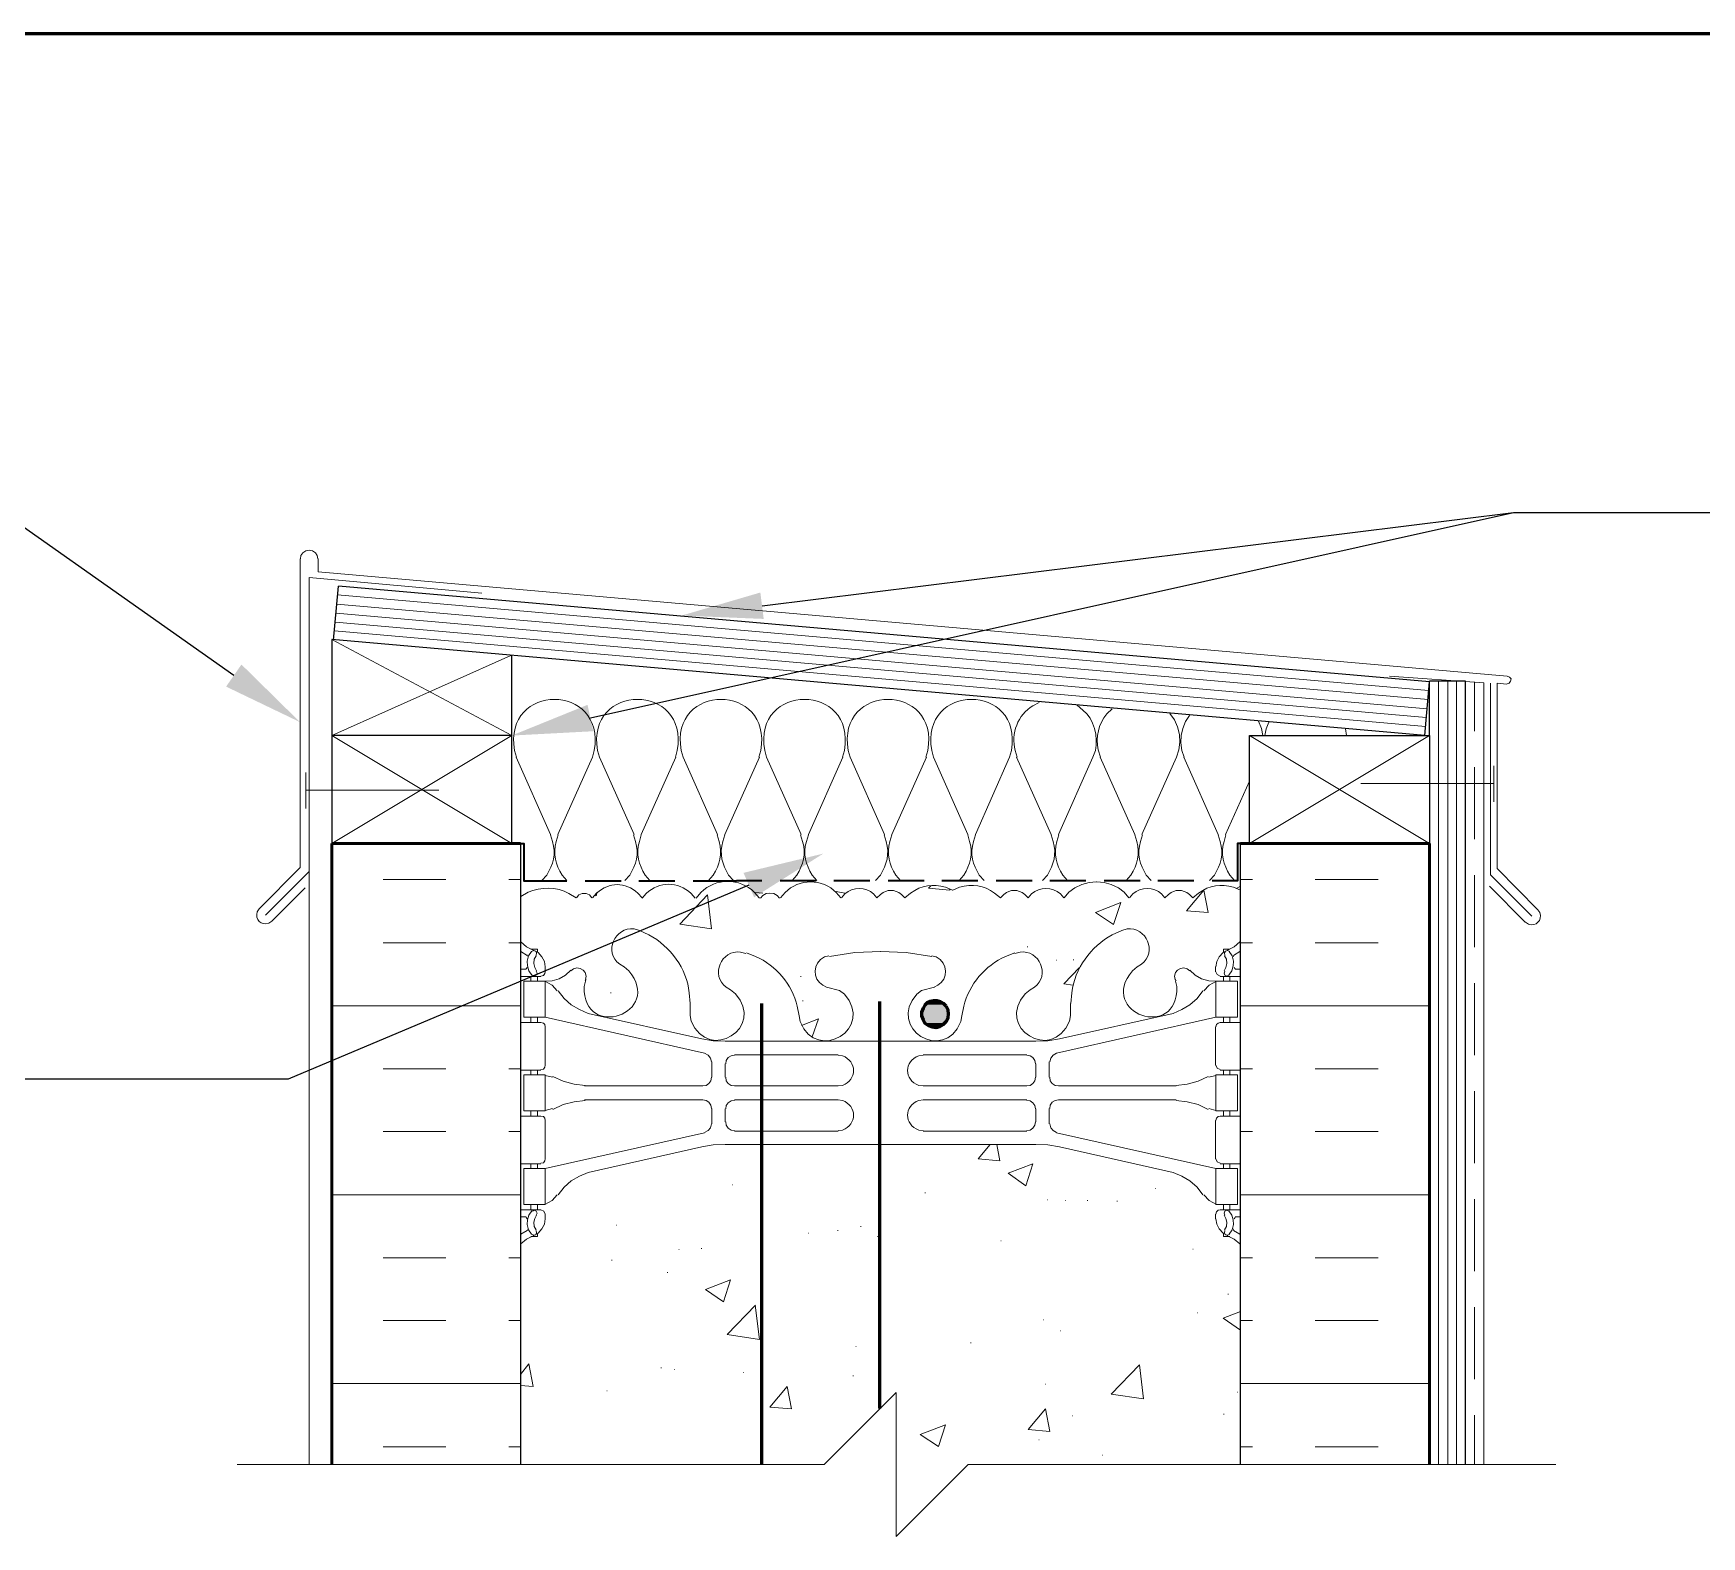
# Model space of a CAD drawing. Header units: millimetres. Extents: x 14 to 201, y 16 to 268.
# Drawn here: x 64.8 to 138.4, y 201.4 to 267.7 of the extents above; entities that cross this region are included whole.
import ezdxf

# ---------------------------------------------------------------- set-up
doc = ezdxf.new("R2010")
doc.units = ezdxf.units.MM
doc.header["$MEASUREMENT"] = 0
doc.layers.get('0').update_dxf_attribs({"linetype": 'CONTINUOUS'})

msp = doc.modelspace()

# ---------------------------------------------------------------- hatches: boundary and pattern name
at = {"true_color": 0x000007}
for points in [[(97.049, 241.893), (93.43, 242.041), (96.901, 243.057)], [(74.02, 239.882), (76.602, 237.342), (73.343, 238.908)], [(89.535, 236.94), (85.937, 236.749), (89.281, 238.104)], [(96.16, 230.696), (99.674, 231.542), (96.626, 229.616)], [(104.055, 224.684), (105.177, 224.578), (104.013, 224.578)], [(104.013, 224.578), (105.198, 224.472), (104.013, 224.472)], [(104.013, 224.578), (105.177, 224.578), (105.198, 224.472)], [(104.013, 224.472), (105.177, 224.367), (104.013, 224.367)], [(104.013, 224.472), (105.198, 224.472), (105.177, 224.367)], [(104.098, 224.79), (105.156, 224.684), (104.055, 224.684)], [(104.055, 224.684), (105.156, 224.684), (105.177, 224.578)], [(104.161, 224.875), (105.114, 224.79), (104.098, 224.79)], [(104.098, 224.79), (105.114, 224.79), (105.156, 224.684)], [(104.246, 224.959), (105.05, 224.875), (104.161, 224.875)], [(104.161, 224.875), (105.05, 224.875), (105.114, 224.79)], [(104.33, 225.002), (104.965, 224.959), (104.246, 224.959)], [(104.246, 224.959), (104.965, 224.959), (105.05, 224.875)], [(104.33, 225.002), (104.86, 225.002), (104.965, 224.959)], [(104.436, 225.044), (104.86, 225.002), (104.33, 225.002)], [(104.542, 225.065), (104.754, 225.044), (104.436, 225.044)], [(104.436, 225.044), (104.754, 225.044), (104.86, 225.002)], [(104.542, 225.065), (104.648, 225.065), (104.754, 225.044)], [(104.013, 224.367), (105.156, 224.261), (104.055, 224.261)], [(104.013, 224.367), (105.177, 224.367), (105.156, 224.261)], [(104.055, 224.261), (105.114, 224.155), (104.098, 224.155)], [(104.055, 224.261), (105.156, 224.261), (105.114, 224.155)], [(104.098, 224.155), (105.05, 224.07), (104.161, 224.07)], [(104.098, 224.155), (105.114, 224.155), (105.05, 224.07)], [(104.161, 224.07), (104.965, 224.007), (104.246, 224.007)], [(104.161, 224.07), (105.05, 224.07), (104.965, 224.007)], [(104.246, 224.007), (104.86, 223.943), (104.33, 223.943)], [(104.246, 224.007), (104.965, 224.007), (104.86, 223.943)], [(104.33, 223.943), (104.754, 223.901), (104.436, 223.901)], [(104.33, 223.943), (104.86, 223.943), (104.754, 223.901)], [(104.436, 223.901), (104.648, 223.88), (104.542, 223.88)], [(104.436, 223.901), (104.754, 223.901), (104.648, 223.88)]]:
    msp.add_hatch(color=0, dxfattribs=at).paths.add_polyline_path(points)

# ---------------------------------------------------------------- linework, layer by layer
at = {"color": 0, "linetype": 'Continuous', "lineweight": 60, "true_color": 0x000007}
for p, q in [((17.018, 267.716), (198.12, 267.716)), ((96.964, 204.597), (96.964, 224.938)), ((102.171, 207.073), (102.171, 225.023))]:
    msp.add_line(p, q, dxfattribs=at)
at = {"color": 0, "linetype": 'Continuous', "lineweight": 25, "true_color": 0x000007}
for p, q in [((89.408, 237.532), (130.111, 246.592)), ((78.084, 240.961), (78.295, 243.332)), ((126.407, 239.12), (78.295, 243.332)), ((77.999, 240.982), (77.999, 231.987)), ((126.196, 236.749), (77.999, 240.982)), ((85.937, 231.987), (85.937, 240.284)), ((126.196, 236.749), (126.407, 239.12)), ((126.407, 236.749), (126.407, 239.141)), ((127.995, 239.141), (126.407, 239.141)), ((127.995, 204.597), (127.995, 239.141)), ((85.937, 236.749), (77.999, 236.749)), ((86.318, 231.987), (86.318, 204.597)), ((118.068, 204.597), (118.068, 231.987))]:
    msp.add_line(p, q, dxfattribs=at)
at = {"color": 0, "linetype": 'Continuous', "lineweight": 15, "true_color": 0x656565}
for p, q in [((76.602, 230.928), (76.602, 244.539)), ((77.406, 243.967), (77.406, 244.539)), ((77.004, 230.759), (77.004, 243.713)), ((84.624, 243.036), (77.004, 243.713)), ((129.836, 239.374), (77.406, 243.967)), ((126.365, 238.739), (78.253, 242.951)), ((126.301, 237.934), (78.19, 242.147)), ((126.344, 238.337), (78.232, 242.549)), ((126.238, 237.151), (78.126, 241.363)), ((126.259, 237.553), (78.168, 241.744)), ((77.999, 240.983), (85.937, 236.749)), ((85.894, 240.284), (77.999, 236.749)), ((126.809, 204.597), (126.809, 239.141)), ((127.212, 204.597), (127.212, 239.141)), ((127.593, 204.597), (127.593, 239.141)), ((129.096, 230.611), (129.096, 239.056)), ((129.815, 239.014), (129.392, 239.056)), ((129.392, 230.886), (129.392, 239.056)), ((109.199, 238.21), (108.924, 238.062)), ((111.125, 237.871), (110.871, 238.083)), ((112.416, 237.934), (112.183, 237.702)), ((122.746, 236.749), (122.703, 237.045)), ((85.937, 231.987), (77.999, 236.749)), ((85.937, 236.749), (77.999, 231.987)), ((118.47, 231.987), (126.407, 236.749)), ((118.47, 236.749), (126.407, 231.987)), ((86.064, 236.093), (86.148, 235.797)), ((86.127, 235.797), (87.651, 232.389)), ((89.493, 235.797), (87.969, 232.389)), ((89.493, 235.797), (89.577, 236.093)), ((89.725, 236.093), (89.81, 235.797)), ((89.81, 235.797), (91.334, 232.389)), ((93.176, 235.797), (91.652, 232.389)), ((93.154, 235.797), (93.239, 236.093)), ((93.408, 236.093), (93.493, 235.797)), ((93.493, 235.797), (95.017, 232.389)), ((96.859, 235.797), (95.335, 232.389)), ((96.837, 235.797), (96.922, 236.093)), ((97.092, 236.093), (97.176, 235.797)), ((97.176, 235.797), (98.7, 232.389)), ((100.542, 235.797), (99.018, 232.389)), ((100.52, 235.797), (100.605, 236.093)), ((100.774, 236.093), (100.859, 235.797)), ((100.859, 235.797), (102.383, 232.389)), ((104.225, 235.797), (102.701, 232.389)), ((104.203, 235.797), (104.288, 236.093)), ((104.457, 236.093), (104.542, 235.797)), ((104.542, 235.797), (106.045, 232.389)), ((107.887, 235.797), (106.384, 232.389)), ((107.887, 235.797), (107.971, 236.093)), ((108.141, 236.093), (108.225, 235.797)), ((108.204, 235.797), (109.728, 232.389)), ((111.57, 235.797), (110.045, 232.389)), ((111.57, 235.797), (111.675, 236.093)), ((111.802, 236.114), (111.908, 235.797)), ((111.887, 235.797), (113.411, 232.389)), ((115.252, 235.797), (113.729, 232.389)), ((115.57, 235.797), (117.094, 232.389)), ((118.47, 234.738), (117.411, 232.389)), ((87.736, 232.071), (87.651, 232.368)), ((87.99, 232.368), (87.905, 232.071)), ((91.398, 232.071), (91.313, 232.368)), ((91.652, 232.368), (91.567, 232.071)), ((95.081, 232.071), (94.996, 232.368)), ((95.335, 232.368), (95.25, 232.071)), ((98.764, 232.071), (98.679, 232.368)), ((99.018, 232.368), (98.933, 232.071)), ((102.447, 232.071), (102.362, 232.368)), ((102.701, 232.368), (102.616, 232.071)), ((106.13, 232.071), (106.045, 232.368)), ((106.384, 232.368), (106.299, 232.071)), ((109.813, 232.071), (109.728, 232.368)), ((110.067, 232.368), (109.982, 232.071)), ((113.496, 232.071), (113.411, 232.368)), ((113.75, 232.368), (113.665, 232.071)), ((117.179, 232.071), (117.094, 232.368)), ((117.433, 232.368), (117.348, 232.071)), ((76.602, 230.928), (74.803, 229.108)), ((77.004, 230.759), (75.078, 228.833)), ((80.264, 230.399), (83.037, 230.399)), ((85.81, 230.399), (86.318, 230.399)), ((87.27, 230.357), (87.482, 230.59)), ((88.159, 230.59), (88.371, 230.357)), ((90.932, 230.357), (91.144, 230.59)), ((91.821, 230.59), (92.033, 230.357)), ((94.615, 230.357), (94.827, 230.59)), ((95.504, 230.59), (95.716, 230.357)), ((98.298, 230.357), (98.51, 230.59)), ((99.187, 230.59), (99.399, 230.357)), ((101.981, 230.357), (102.193, 230.59)), ((102.87, 230.59), (103.082, 230.357)), ((105.664, 230.357), (105.876, 230.59)), ((106.553, 230.59), (106.765, 230.357)), ((109.347, 230.357), (109.559, 230.59)), ((110.236, 230.59), (110.448, 230.357)), ((113.03, 230.357), (113.242, 230.59)), ((113.919, 230.59), (114.131, 230.357)), ((116.713, 230.357), (116.925, 230.59)), ((117.602, 230.59), (117.814, 230.357)), ((118.597, 230.399), (118.068, 230.399)), ((124.143, 230.399), (121.37, 230.399)), ((129.096, 230.611), (130.916, 228.791)), ((129.392, 230.886), (131.191, 229.066)), ((76.835, 230.039), (75.353, 228.558)), ((86.656, 229.849), (86.339, 229.658)), ((88.773, 229.595), (88.455, 229.785)), ((89.683, 229.806), (89.493, 229.595)), ((89.598, 229.722), (89.662, 229.68)), ((89.662, 229.68), (89.704, 229.849)), ((91.694, 229.595), (91.503, 229.806)), ((91.863, 229.785), (91.694, 229.574)), ((93.345, 228.431), (94.573, 229.722)), ((94.022, 229.574), (93.853, 229.785)), ((94.276, 229.828), (94.065, 229.574)), ((94.742, 228.219), (94.573, 229.722)), ((96.859, 229.574), (96.647, 229.828)), ((96.689, 229.828), (97.007, 229.806)), ((98.002, 229.828), (97.79, 229.595)), ((100.245, 229.87), (100.626, 229.806)), ((100.457, 229.595), (100.245, 229.828)), ((100.626, 229.764), (100.478, 229.595)), ((102.044, 229.595), (101.896, 229.764)), ((102.193, 229.743), (102.044, 229.595)), ((103.272, 229.595), (103.124, 229.743)), ((103.526, 229.806), (103.272, 229.595)), ((104.309, 230.018), (104.415, 230.124)), ((104.309, 230.018), (105.262, 229.933)), ((105.368, 229.933), (105.071, 230.06)), ((105.262, 229.933), (105.241, 229.997)), ((105.685, 230.06), (105.389, 229.933)), ((110.278, 229.595), (110.13, 229.764)), ((113.326, 229.764), (113.178, 229.595)), ((114.745, 229.595), (114.596, 229.764)), ((114.893, 229.743), (114.745, 229.595)), ((115.697, 229.023), (116.459, 229.933)), ((115.972, 229.595), (115.824, 229.743)), ((116.226, 229.806), (115.972, 229.595)), ((116.649, 228.939), (116.459, 229.933)), ((118.068, 229.933), (117.771, 230.06)), ((117.919, 230.018), (118.068, 230.103)), ((129.053, 230.103), (130.62, 228.515)), ((74.803, 229.108), (74.718, 228.981)), ((111.675, 228.939), (112.797, 229.383)), ((111.675, 228.939), (112.48, 228.41)), ((112.48, 228.41), (112.797, 229.383)), ((115.697, 229.023), (116.649, 228.939)), ((131.276, 228.939), (131.191, 229.066)), ((75.226, 228.473), (75.353, 228.558)), ((93.345, 228.431), (94.742, 228.219)), ((130.641, 228.515), (130.768, 228.431)), ((80.264, 227.605), (83.037, 227.605)), ((85.81, 227.605), (86.318, 227.605)), ((108.67, 227.436), (108.691, 227.436)), ((118.597, 227.605), (118.068, 227.605)), ((124.143, 227.605), (121.37, 227.605)), ((109.94, 226.843), (109.961, 226.843)), ((110.702, 226.864), (110.723, 226.864)), ((98.679, 226.124), (98.7, 226.124)), ((110.278, 225.806), (110.977, 226.526)), ((90.297, 225.404), (90.318, 225.404)), ((110.278, 225.806), (110.68, 225.742)), ((77.999, 224.832), (86.318, 224.832)), ((98.764, 225.044), (98.785, 225.044)), ((126.407, 224.832), (118.068, 224.832)), ((98.721, 223.965), (99.462, 224.261)), ((99.187, 223.457), (99.462, 224.261)), ((80.264, 222.059), (83.037, 222.059)), ((85.81, 222.059), (86.318, 222.059)), ((118.597, 222.059), (118.068, 222.059)), ((124.143, 222.059), (121.37, 222.059)), ((80.264, 219.287), (83.037, 219.287)), ((85.81, 219.287), (86.318, 219.287)), ((118.597, 219.287), (118.068, 219.287)), ((124.143, 219.287), (121.37, 219.287)), ((106.511, 218.08), (107.04, 218.715)), ((107.463, 217.996), (107.336, 218.715)), ((106.511, 218.08), (107.463, 217.996)), ((107.823, 217.445), (108.924, 217.869)), ((108.606, 216.895), (108.924, 217.869)), ((107.823, 217.445), (108.606, 216.895)), ((77.999, 216.493), (86.318, 216.493)), ((95.673, 216.937), (95.694, 216.937)), ((104.161, 216.577), (104.182, 216.577)), ((109.559, 216.281), (109.58, 216.281)), ((114.321, 216.768), (114.342, 216.768)), ((126.407, 216.493), (118.068, 216.493)), ((110.342, 216.239), (110.363, 216.239)), ((111.315, 216.239), (111.337, 216.239)), ((112.628, 216.218), (112.649, 216.218)), ((90.551, 215.159), (90.572, 215.159)), ((100.309, 214.926), (100.33, 214.926)), ((101.325, 215.096), (101.346, 215.096)), ((93.303, 214.08), (93.324, 214.08)), ((94.297, 214.122), (94.319, 214.122)), ((99.018, 214.799), (99.039, 214.799)), ((102.066, 214.651), (102.087, 214.651)), ((107.505, 214.461), (107.527, 214.461)), ((115.972, 214.101), (115.993, 214.101)), ((80.264, 213.72), (83.037, 213.72)), ((85.81, 213.72), (86.318, 213.72)), ((90.339, 213.614), (90.36, 213.614)), ((118.597, 213.72), (118.068, 213.72)), ((124.143, 213.72), (121.37, 213.72)), ((92.795, 213.064), (92.816, 213.064)), ((94.488, 212.323), (95.589, 212.746)), ((95.271, 211.773), (95.589, 212.746)), ((94.488, 212.323), (95.271, 211.773)), ((117.517, 212.111), (117.538, 212.111)), ((95.44, 210.333), (96.689, 211.624)), ((96.859, 210.122), (96.668, 211.624)), ((116.163, 211.286), (116.184, 211.286)), ((117.306, 211.053), (118.068, 211.349)), ((80.264, 210.947), (83.037, 210.947)), ((85.81, 210.947), (86.318, 210.947)), ((109.368, 210.989), (109.389, 210.989)), ((110.13, 210.503), (110.151, 210.503)), ((117.306, 211.053), (118.068, 210.524)), ((118.597, 210.947), (118.068, 210.947)), ((124.143, 210.947), (121.37, 210.947)), ((95.44, 210.333), (96.859, 210.122)), ((101.113, 209.804), (101.134, 209.804)), ((106.172, 209.973), (106.193, 209.973)), ((86.318, 208.576), (86.699, 209.042)), ((86.889, 208.047), (86.699, 209.042)), ((112.374, 207.709), (113.623, 209)), ((113.792, 207.497), (113.623, 209)), ((92.519, 208.873), (92.541, 208.873)), ((93.112, 208.788), (93.133, 208.788)), ((96.139, 208.661), (96.16, 208.661)), ((100.986, 208.513), (101.007, 208.513)), ((77.999, 208.174), (86.318, 208.174)), ((86.318, 208.09), (86.889, 208.047)), ((90.128, 207.857), (90.149, 207.857)), ((97.324, 207.137), (98.086, 208.047)), ((98.277, 207.052), (98.086, 208.047)), ((109.474, 208.153), (109.495, 208.153)), ((112.374, 207.709), (113.792, 207.497)), ((117.941, 207.793), (117.962, 207.793)), ((126.407, 208.174), (118.068, 208.174)), ((97.324, 207.137), (98.277, 207.052)), ((108.712, 206.142), (109.474, 207.052)), ((109.664, 206.058), (109.474, 207.052)), ((110.659, 206.756), (110.68, 206.756)), ((117.327, 206.82), (117.348, 206.82)), ((103.949, 205.931), (105.071, 206.354)), ((104.754, 205.401), (105.071, 206.354)), ((108.712, 206.142), (109.664, 206.058)), ((80.264, 205.38), (83.037, 205.38)), ((85.81, 205.38), (86.318, 205.38)), ((103.949, 205.931), (104.754, 205.401)), ((109.178, 205.698), (109.199, 205.698)), ((118.597, 205.38), (118.068, 205.38)), ((124.143, 205.38), (121.37, 205.38)), ((111.972, 205.02), (111.993, 205.02))]:
    msp.add_line(p, q, dxfattribs=at)
at = {"color": 0, "linetype": 'Continuous', "lineweight": 15, "true_color": 0x000007}
for p, q in [((128.397, 236.94), (128.397, 239.12)), ((128.397, 232.177), (128.397, 235.352)), ((76.856, 234.336), (76.856, 233.532)), ((129.244, 234.633), (129.244, 233.828)), ((77.004, 204.597), (77.004, 230.759)), ((128.397, 227.415), (128.397, 230.59)), ((91.567, 228.155), (91.334, 228.219)), ((91.99, 227.965), (91.567, 228.155)), ((86.339, 227.224), (86.614, 227.055)), ((86.656, 226.991), (86.614, 227.076)), ((90.699, 226.674), (90.89, 226.547)), ((96.266, 227.139), (96.033, 227.203)), ((96.689, 227.012), (96.287, 227.161)), ((99.928, 227.034), (99.737, 226.991)), ((104.648, 226.991), (104.457, 227.034)), ((108.119, 227.161), (107.717, 227.012)), ((108.352, 227.203), (108.119, 227.139)), ((113.517, 226.547), (113.707, 226.674)), ((117.792, 227.076), (117.75, 226.991)), ((117.771, 227.055), (118.046, 227.224)), ((86.318, 226.441), (86.572, 226.441)), ((86.318, 226.123), (87.228, 226.123)), ((86.572, 226.462), (86.614, 226.526)), ((86.783, 226.123), (86.783, 225.912)), ((87.08, 226.123), (87.08, 225.912)), ((87.418, 226.547), (87.418, 226.335)), ((89.196, 225.912), (89.133, 225.679)), ((89.175, 225.933), (89.217, 225.996)), ((91.101, 226.377), (90.89, 226.547)), ((113.517, 226.547), (113.305, 226.377)), ((115.231, 225.933), (115.189, 225.996)), ((115.274, 225.679), (115.21, 225.912)), ((116.967, 226.547), (116.967, 226.335)), ((118.068, 226.123), (117.179, 226.123)), ((117.327, 226.123), (117.327, 225.912)), ((117.602, 226.123), (117.602, 225.912)), ((117.792, 226.526), (117.835, 226.462)), ((118.068, 226.441), (117.835, 226.441)), ((93.811, 224.938), (93.768, 225.404)), ((95.398, 225.658), (95.589, 225.531)), ((95.8, 225.361), (95.589, 225.531)), ((99.653, 225.742), (99.822, 225.658)), ((100.394, 225.51), (99.822, 225.658)), ((100.605, 225.34), (100.394, 225.51)), ((104.013, 225.51), (103.801, 225.34)), ((104.584, 225.658), (104.013, 225.51)), ((104.563, 225.658), (104.733, 225.742)), ((108.797, 225.531), (108.585, 225.361)), ((108.797, 225.531), (108.987, 225.658)), ((110.638, 225.404), (110.596, 224.938)), ((128.397, 222.652), (128.397, 225.827)), ((94.319, 223.372), (89.302, 224.494)), ((93.811, 224.938), (93.811, 224.409)), ((93.811, 224.409), (93.853, 224.155)), ((98.616, 224.388), (98.531, 224.811)), ((98.616, 224.388), (98.658, 224.134)), ((105.749, 224.134), (105.791, 224.388)), ((105.876, 224.811), (105.791, 224.388)), ((110.088, 223.372), (115.104, 224.494)), ((110.532, 224.155), (110.575, 224.409)), ((110.575, 224.938), (110.575, 224.409)), ((86.318, 224.091), (87.228, 224.091)), ((86.783, 224.324), (86.783, 224.091)), ((87.08, 224.324), (87.08, 224.091)), ((94.446, 222.737), (87.418, 224.324)), ((87.418, 223.901), (87.418, 222.208)), ((109.961, 222.737), (116.988, 224.324)), ((116.967, 223.901), (116.967, 222.208)), ((118.068, 224.091), (117.179, 224.091)), ((117.327, 224.324), (117.327, 224.091)), ((117.602, 224.324), (117.602, 224.091)), ((95.356, 223.266), (102.193, 223.266)), ((109.051, 223.266), (102.193, 223.266)), ((94.763, 221.678), (94.763, 222.356)), ((95.356, 221.678), (95.356, 222.271)), ((95.356, 221.7), (95.356, 222.25)), ((95.758, 222.673), (100.33, 222.673)), ((100.52, 222.631), (100.33, 222.652)), ((104.076, 222.652), (103.886, 222.631)), ((108.648, 222.673), (104.076, 222.673)), ((109.051, 221.678), (109.051, 222.271)), ((109.051, 221.7), (109.051, 222.25)), ((109.643, 221.678), (109.643, 222.356)), ((86.318, 221.996), (87.228, 221.996)), ((86.783, 221.996), (86.783, 221.784)), ((87.08, 221.996), (87.08, 221.784)), ((87.736, 221.678), (87.418, 221.763)), ((116.988, 221.763), (116.671, 221.678)), ((118.068, 221.996), (117.179, 221.996)), ((117.327, 221.996), (117.327, 221.784)), ((117.602, 221.996), (117.602, 221.784)), ((94.361, 221.297), (89.154, 221.297)), ((95.758, 221.297), (100.33, 221.297)), ((100.33, 221.297), (100.52, 221.319)), ((103.886, 221.319), (104.076, 221.297)), ((108.648, 221.297), (104.076, 221.297)), ((110.045, 221.297), (115.231, 221.297)), ((128.397, 217.89), (128.397, 221.065)), ((86.318, 219.964), (87.228, 219.964)), ((86.783, 219.964), (86.783, 220.197)), ((87.08, 219.964), (87.08, 220.197)), ((87.418, 220.218), (87.736, 220.303)), ((94.361, 220.684), (89.154, 220.684)), ((94.763, 220.303), (94.763, 219.625)), ((95.758, 220.684), (100.33, 220.684)), ((100.52, 220.662), (100.33, 220.684)), ((104.076, 220.684), (103.886, 220.662)), ((108.648, 220.684), (104.076, 220.684)), ((109.643, 220.303), (109.643, 219.625)), ((110.045, 220.684), (115.231, 220.684)), ((116.671, 220.303), (116.988, 220.218)), ((118.068, 219.964), (117.179, 219.964)), ((117.327, 219.964), (117.327, 220.197)), ((117.602, 219.964), (117.602, 220.197)), ((87.418, 218.08), (87.418, 219.773)), ((94.446, 219.223), (87.418, 217.657)), ((95.758, 219.308), (100.33, 219.308)), ((100.33, 219.329), (100.52, 219.35)), ((103.886, 219.35), (104.076, 219.329)), ((108.648, 219.308), (104.076, 219.308)), ((109.961, 219.223), (116.988, 217.657)), ((116.967, 218.08), (116.967, 219.773)), ((94.319, 218.609), (89.302, 217.487)), ((95.356, 218.715), (102.193, 218.715)), ((109.051, 218.715), (102.193, 218.715)), ((110.088, 218.609), (115.104, 217.487)), ((86.318, 217.869), (87.228, 217.869)), ((86.783, 217.657), (86.783, 217.869)), ((87.08, 217.657), (87.08, 217.869)), ((118.068, 217.869), (117.179, 217.869)), ((117.327, 217.657), (117.327, 217.869)), ((117.602, 217.657), (117.602, 217.869)), ((128.397, 213.127), (128.397, 216.302)), ((86.318, 215.837), (87.228, 215.837)), ((86.783, 215.837), (86.783, 216.069)), ((87.08, 215.837), (87.08, 216.069)), ((87.418, 215.434), (87.418, 215.646)), ((116.967, 215.434), (116.967, 215.646)), ((118.068, 215.837), (117.179, 215.837)), ((117.327, 215.837), (117.327, 216.069)), ((117.602, 215.837), (117.602, 216.069)), ((86.318, 215.519), (86.572, 215.519)), ((86.614, 214.926), (86.339, 214.757)), ((86.614, 215.434), (86.572, 215.498)), ((86.614, 214.905), (86.656, 214.99)), ((117.75, 214.99), (117.792, 214.905)), ((118.046, 214.757), (117.771, 214.926)), ((117.835, 215.498), (117.792, 215.434)), ((118.068, 215.519), (117.835, 215.519)), ((128.397, 208.365), (128.397, 211.54)), ((99.716, 204.597), (102.891, 207.772)), ((128.397, 204.597), (128.397, 206.777)), ((73.829, 204.597), (99.716, 204.597)), ((106.066, 204.597), (131.974, 204.597))]:
    msp.add_line(p, q, dxfattribs=at)
at = {"color": 0, "linetype": 'Continuous', "lineweight": 53, "true_color": 0x000007}
for p, q in [((77.999, 231.987), (86.318, 231.987)), ((77.999, 204.597), (77.999, 231.987)), ((118.068, 231.987), (126.407, 231.987)), ((126.407, 204.597), (126.407, 231.987))]:
    msp.add_line(p, q, dxfattribs=at)
at = {"color": 0, "linetype": 'Continuous', "lineweight": 35, "true_color": 0x000007}
for p, q in [((82.169, 231.987), (83.926, 231.987)), ((122.237, 231.987), (120.481, 231.987)), ((89.175, 230.336), (90.763, 230.336)), ((91.546, 230.336), (93.133, 230.336)), ((93.938, 230.336), (95.843, 230.336)), ((96.964, 230.336), (95.843, 230.336)), ((99.356, 230.336), (97.769, 230.336)), ((101.727, 230.336), (100.139, 230.336)), ((104.119, 230.336), (102.531, 230.336)), ((106.489, 230.336), (104.902, 230.336)), ((108.881, 230.336), (107.294, 230.336)), ((111.252, 230.336), (109.664, 230.336)), ((113.644, 230.336), (112.056, 230.336)), ((116.014, 230.336), (114.427, 230.336))]:
    msp.add_line(p, q, dxfattribs=at)
at = {"color": 0, "linetype": 'Continuous', "lineweight": 25, "true_color": 0x000007}
for points in [[(73.681, 239.395), (59.457, 249.428), (51.329, 249.428)], [(96.986, 242.464), (130.111, 246.592), (146.283, 246.592)], [(96.393, 230.145), (76.073, 221.594), (62.611, 221.594)]]:
    msp.add_lwpolyline(points, dxfattribs=at)
at = {"color": 0, "linetype": 'Continuous', "lineweight": 15, "true_color": 0x656565}
for points in [[(77.385, 244.538), (77.364, 244.687), (77.279, 244.814), (77.152, 244.898), (77.004, 244.919), (76.856, 244.898), (76.729, 244.814), (76.644, 244.687), (76.623, 244.538)], [(128.799, 204.597), (128.799, 239.078), (124.651, 239.374)], [(129.836, 239.035), (129.921, 239.056), (129.984, 239.141), (130.006, 239.247), (129.942, 239.331), (129.836, 239.374)], [(115.252, 235.797), (115.358, 236.114), (115.401, 236.453), (115.379, 236.791), (115.295, 237.13), (115.168, 237.448), (114.956, 237.723)], [(115.824, 237.638), (115.655, 237.363), (115.528, 237.067), (115.464, 236.749), (115.443, 236.432), (115.485, 236.093), (115.591, 235.797)], [(119.062, 236.749), (118.999, 237.067), (118.872, 237.384)], [(119.317, 237.342), (119.211, 237.045), (119.147, 236.749)], [(111.718, 230.293), (111.4, 230.272), (111.083, 230.187), (110.765, 230.039), (110.511, 229.849), (110.299, 229.595)], [(113.157, 229.595), (112.945, 229.849), (112.691, 230.039), (112.374, 230.187), (112.056, 230.272), (111.739, 230.293)], [(89.471, 229.595), (89.366, 229.722), (89.217, 229.785), (89.048, 229.785), (88.9, 229.722), (88.794, 229.595)], [(97.748, 229.574), (97.642, 229.701), (97.494, 229.785), (97.324, 229.806), (97.155, 229.785), (97.007, 229.701), (96.901, 229.574)], [(107.632, 229.743), (107.484, 229.595), (107.23, 229.806)], [(108.86, 229.764), (108.712, 229.595), (108.564, 229.743)]]:
    msp.add_lwpolyline(points, dxfattribs=at)
at = {"color": 0, "linetype": 'Continuous', "lineweight": 25, "true_color": 0x000007}
msp.add_lwpolyline([(118.47, 236.749), (126.407, 236.749), (126.407, 231.987), (118.47, 231.987)], close=True, dxfattribs=at)
at = {"color": 0, "linetype": 'Continuous', "lineweight": 15, "true_color": 0x000007}
for points in [[(123.38, 234.633), (129.244, 234.633), (129.244, 235.416)], [(82.719, 234.336), (76.856, 234.336), (76.856, 235.119)], [(113.072, 228.219), (112.84, 228.155), (112.416, 227.965)], [(86.339, 227.647), (86.593, 227.436), (86.889, 227.288)], [(86.783, 227.33), (87.08, 227.33), (87.08, 227.203)], [(117.602, 227.33), (117.327, 227.33), (117.327, 227.203)], [(117.496, 227.288), (117.792, 227.436), (118.046, 227.648)], [(86.804, 227.224), (86.677, 227.034), (86.614, 226.801), (86.635, 226.589), (86.699, 226.377), (86.826, 226.187)], [(87.016, 227.055), (87.037, 227.161), (86.995, 227.245), (86.91, 227.266), (86.804, 227.224)], [(87.418, 226.547), (87.376, 226.78), (87.27, 226.991), (87.101, 227.182), (86.889, 227.288)], [(87.016, 227.034), (86.931, 226.885), (86.91, 226.695), (86.953, 226.526), (87.037, 226.377)], [(102.214, 227.224), (101.071, 227.182), (99.949, 227.012)], [(104.457, 227.012), (103.336, 227.182), (102.193, 227.224)], [(117.517, 227.288), (117.306, 227.182), (117.136, 226.991), (117.03, 226.78), (116.988, 226.547)], [(117.348, 226.377), (117.433, 226.526), (117.475, 226.695), (117.454, 226.885), (117.369, 227.034)], [(117.602, 227.224), (117.496, 227.266), (117.411, 227.245), (117.369, 227.161), (117.39, 227.055)], [(117.56, 226.187), (117.687, 226.377), (117.75, 226.589), (117.771, 226.801), (117.708, 227.034), (117.581, 227.224)], [(86.847, 226.187), (86.931, 226.145), (87.016, 226.187), (87.058, 226.272), (87.016, 226.356)], [(87.228, 226.145), (87.334, 226.166), (87.397, 226.25), (87.418, 226.335)], [(87.947, 225.488), (87.715, 225.742), (87.397, 225.912), (87.715, 225.933), (88.032, 226.018), (88.307, 226.187), (88.54, 226.399)], [(89.196, 225.996), (89.217, 226.145), (89.175, 226.293), (89.09, 226.399), (88.963, 226.483), (88.815, 226.504), (88.667, 226.462), (88.54, 226.377)], [(115.845, 226.377), (115.718, 226.462), (115.57, 226.504), (115.422, 226.483), (115.295, 226.399), (115.21, 226.293), (115.168, 226.145), (115.189, 225.996)], [(115.845, 226.399), (116.078, 226.187), (116.353, 226.018), (116.671, 225.933), (116.988, 225.912)], [(117.009, 225.912), (116.692, 225.742), (116.459, 225.488)], [(116.988, 226.335), (117.052, 226.208), (117.179, 226.145)], [(117.39, 226.356), (117.348, 226.272), (117.39, 226.187), (117.475, 226.145), (117.56, 226.187)], [(87.99, 225.488), (88.244, 225.15), (88.561, 224.875), (88.921, 224.663), (89.302, 224.494)], [(115.104, 224.494), (115.485, 224.663), (115.845, 224.875), (116.163, 225.15), (116.417, 225.488)], [(87.418, 223.901), (87.397, 224.007), (87.334, 224.07), (87.228, 224.091)], [(117.179, 224.091), (117.094, 224.07), (117.009, 224.007), (116.988, 223.901)], [(94.319, 223.372), (94.827, 223.287), (95.356, 223.266)], [(109.051, 223.266), (109.58, 223.287), (110.088, 223.372)], [(87.228, 222.017), (87.334, 222.038), (87.397, 222.123), (87.418, 222.208)], [(94.742, 222.356), (94.7, 222.525), (94.594, 222.652), (94.446, 222.737)], [(95.758, 222.652), (95.61, 222.631), (95.483, 222.546), (95.398, 222.419), (95.377, 222.271)], [(109.029, 222.271), (109.008, 222.419), (108.924, 222.546), (108.797, 222.631), (108.648, 222.652)], [(109.961, 222.737), (109.813, 222.652), (109.707, 222.525), (109.664, 222.356)], [(116.988, 222.208), (117.052, 222.081), (117.179, 222.017)], [(87.418, 220.98), (87.418, 221.784), (86.466, 221.784), (86.466, 220.98)], [(87.757, 221.721), (88.201, 221.509), (88.688, 221.382), (89.175, 221.319)], [(94.361, 221.297), (94.509, 221.319), (94.636, 221.403), (94.721, 221.53), (94.742, 221.678)], [(95.377, 221.678), (95.398, 221.53), (95.483, 221.403), (95.61, 221.319), (95.758, 221.297)], [(108.648, 221.297), (108.797, 221.319), (108.924, 221.403), (109.008, 221.53), (109.029, 221.678)], [(109.664, 221.678), (109.686, 221.53), (109.77, 221.403), (109.897, 221.319), (110.045, 221.297)], [(115.231, 221.319), (115.718, 221.382), (116.205, 221.509), (116.649, 221.721)], [(116.988, 220.98), (116.988, 221.784), (117.941, 221.784), (117.941, 220.98)], [(87.418, 220.98), (87.418, 220.197), (86.466, 220.197), (86.466, 220.98)], [(116.988, 220.98), (116.988, 220.197), (117.941, 220.197), (117.941, 220.98)], [(87.418, 219.773), (87.397, 219.879), (87.334, 219.943), (87.228, 219.964)], [(89.175, 220.662), (88.688, 220.599), (88.201, 220.472), (87.757, 220.26)], [(94.742, 220.303), (94.721, 220.451), (94.636, 220.578), (94.509, 220.662), (94.361, 220.684)], [(95.356, 219.731), (95.356, 220.281), (95.356, 219.71)], [(95.758, 220.662), (95.61, 220.641), (95.483, 220.557), (95.398, 220.43), (95.377, 220.281)], [(109.029, 220.281), (109.008, 220.43), (108.924, 220.557), (108.797, 220.641), (108.648, 220.662)], [(109.051, 219.731), (109.051, 220.281), (109.051, 219.71)], [(110.045, 220.684), (109.897, 220.662), (109.77, 220.578), (109.686, 220.451), (109.664, 220.303)], [(116.649, 220.26), (116.205, 220.472), (115.718, 220.599), (115.231, 220.662)], [(117.179, 219.964), (117.094, 219.943), (117.009, 219.879), (116.988, 219.773)], [(94.446, 219.244), (94.594, 219.329), (94.7, 219.456), (94.742, 219.625)], [(95.377, 219.71), (95.398, 219.562), (95.483, 219.435), (95.61, 219.35), (95.758, 219.329)], [(108.648, 219.329), (108.797, 219.35), (108.924, 219.435), (109.008, 219.562), (109.029, 219.71)], [(109.664, 219.625), (109.707, 219.456), (109.813, 219.329), (109.961, 219.244)], [(95.356, 218.715), (94.827, 218.694), (94.319, 218.609)], [(110.088, 218.609), (109.58, 218.694), (109.051, 218.715)], [(87.228, 217.89), (87.334, 217.911), (87.397, 217.996), (87.418, 218.08)], [(116.988, 218.08), (117.052, 217.953), (117.179, 217.89)], [(89.302, 217.487), (88.921, 217.318), (88.561, 217.106), (88.244, 216.831), (87.99, 216.493)], [(116.417, 216.493), (116.163, 216.831), (115.845, 217.106), (115.485, 217.318), (115.104, 217.487)], [(87.397, 216.069), (87.715, 216.239), (87.947, 216.493)], [(116.459, 216.493), (116.692, 216.239), (117.009, 216.069)], [(86.826, 215.794), (86.699, 215.604), (86.635, 215.392), (86.614, 215.18), (86.677, 214.948), (86.804, 214.757)], [(87.016, 215.604), (87.058, 215.688), (87.016, 215.773), (86.931, 215.815), (86.847, 215.773)], [(87.037, 215.604), (86.953, 215.456), (86.91, 215.286), (86.931, 215.096), (87.016, 214.948)], [(87.418, 215.646), (87.355, 215.773), (87.228, 215.837)], [(117.179, 215.837), (117.094, 215.815), (117.009, 215.752), (116.988, 215.646)], [(117.56, 215.773), (117.475, 215.815), (117.39, 215.773), (117.348, 215.688), (117.39, 215.604)], [(117.369, 214.948), (117.454, 215.096), (117.475, 215.286), (117.433, 215.456), (117.348, 215.604)], [(117.581, 214.757), (117.708, 214.948), (117.771, 215.18), (117.75, 215.392), (117.687, 215.604), (117.56, 215.794)], [(86.804, 214.757), (86.91, 214.715), (86.995, 214.736), (87.037, 214.821), (87.016, 214.926)], [(86.889, 214.693), (87.101, 214.799), (87.27, 214.99), (87.376, 215.201), (87.418, 215.434)], [(116.988, 215.434), (117.03, 215.201), (117.136, 214.99), (117.306, 214.799), (117.517, 214.693)], [(117.39, 214.926), (117.369, 214.821), (117.411, 214.736), (117.496, 214.715), (117.602, 214.757)], [(86.889, 214.693), (86.593, 214.545), (86.339, 214.334)], [(86.783, 214.651), (87.08, 214.651), (87.08, 214.778)], [(117.602, 214.651), (117.327, 214.651), (117.327, 214.778)], [(118.046, 214.334), (117.792, 214.545), (117.496, 214.693)], [(102.891, 207.772), (102.891, 201.422), (106.066, 204.597)]]:
    msp.add_lwpolyline(points, dxfattribs=at)
at = {"color": 0, "linetype": 'Continuous', "lineweight": 35, "true_color": 0x000007}
for points in [[(84.709, 231.987), (86.466, 231.987), (86.466, 230.336), (88.371, 230.336)], [(119.697, 231.987), (117.941, 231.987), (117.941, 230.336), (116.819, 230.336)]]:
    msp.add_lwpolyline(points, dxfattribs=at)
at = {"color": 0, "linetype": 'Continuous', "lineweight": 15, "true_color": 0x000007}
for points in [[(86.466, 224.324), (87.418, 224.324), (87.418, 225.912), (86.466, 225.912)], [(117.941, 224.324), (116.988, 224.324), (116.988, 225.912), (117.941, 225.912)], [(86.466, 217.657), (87.418, 217.657), (87.418, 216.069), (86.466, 216.069)], [(117.941, 217.657), (116.988, 217.657), (116.988, 216.069), (117.941, 216.069)]]:
    msp.add_lwpolyline(points, close=True, dxfattribs=at)
at = {"color": 0, "linetype": 'Continuous', "lineweight": 60, "true_color": 0x000007}
for points in [[(104.076, 224.726), (104.013, 224.557), (104.013, 224.388), (104.076, 224.218), (104.161, 224.07), (104.309, 223.964), (104.479, 223.901), (104.648, 223.88), (104.817, 223.922), (104.965, 224.007), (105.093, 224.134), (105.177, 224.303), (105.198, 224.472)], [(105.198, 224.472), (105.177, 224.642), (105.093, 224.811)]]:
    msp.add_lwpolyline(points, dxfattribs=at)
at = {"color": 0, "linetype": 'Continuous', "lineweight": 15, "true_color": 0x656565}
for points in [[(89.577, 236.093), (90.104, 239.091), (85.537, 239.091), (86.064, 236.093)], [(93.239, 236.093), (93.766, 239.091), (89.199, 239.091), (89.725, 236.093)], [(96.922, 236.093), (97.449, 239.091), (92.882, 239.091), (93.408, 236.093)], [(100.605, 236.093), (101.132, 239.091), (96.565, 239.091), (97.092, 236.093)], [(104.288, 236.093), (104.815, 239.091), (100.248, 239.091), (100.774, 236.093)], [(107.971, 236.093), (108.498, 239.091), (103.931, 239.091), (104.457, 236.093)], [(108.924, 238.062), (108.253, 237.684), (107.939, 236.821), (108.141, 236.093)], [(111.675, 236.093), (111.805, 236.668), (111.624, 237.507), (111.125, 237.871)], [(112.183, 237.702), (111.797, 237.244), (111.691, 236.693), (111.802, 236.114)], [(87.482, 230.59), (87.761, 231.042), (87.904, 231.549), (87.736, 232.071)], [(87.905, 232.071), (87.737, 231.549), (87.88, 231.042), (88.159, 230.59)], [(91.144, 230.59), (91.422, 231.042), (91.566, 231.549), (91.398, 232.071)], [(91.567, 232.071), (91.399, 231.549), (91.542, 231.042), (91.821, 230.59)], [(94.827, 230.59), (95.105, 231.042), (95.249, 231.549), (95.081, 232.071)], [(95.25, 232.071), (95.082, 231.549), (95.225, 231.042), (95.504, 230.59)], [(98.51, 230.59), (98.788, 231.042), (98.932, 231.549), (98.764, 232.071)], [(98.933, 232.071), (98.765, 231.549), (98.908, 231.042), (99.187, 230.59)], [(102.193, 230.59), (102.471, 231.042), (102.615, 231.549), (102.447, 232.071)], [(102.616, 232.071), (102.448, 231.549), (102.591, 231.042), (102.87, 230.59)], [(105.876, 230.59), (106.154, 231.042), (106.298, 231.549), (106.13, 232.071)], [(106.299, 232.071), (106.131, 231.549), (106.274, 231.042), (106.553, 230.59)], [(109.559, 230.59), (109.837, 231.042), (109.981, 231.549), (109.813, 232.071)], [(109.982, 232.071), (109.814, 231.549), (109.957, 231.042), (110.236, 230.59)], [(113.242, 230.59), (113.52, 231.042), (113.664, 231.549), (113.496, 232.071)], [(113.665, 232.071), (113.497, 231.549), (113.64, 231.042), (113.919, 230.59)], [(116.925, 230.59), (117.203, 231.042), (117.347, 231.549), (117.179, 232.071)], [(117.348, 232.071), (117.18, 231.549), (117.323, 231.042), (117.602, 230.59)], [(91.503, 229.806), (90.941, 230.299), (90.246, 230.299), (89.683, 229.806)], [(93.853, 229.785), (93.229, 230.327), (92.488, 230.327), (91.863, 229.785)], [(96.647, 229.828), (95.987, 230.482), (94.937, 230.482), (94.276, 229.828)], [(100.245, 229.828), (99.677, 230.452), (98.57, 230.452), (98.002, 229.828)], [(88.455, 229.785), (87.908, 230.092), (87.229, 230.072), (86.656, 229.849)], [(101.896, 229.764), (101.537, 230.079), (100.986, 230.079), (100.626, 229.764)], [(103.124, 229.743), (102.81, 229.981), (102.507, 229.981), (102.193, 229.743)], [(105.071, 230.06), (104.505, 230.221), (104.007, 230.152), (103.526, 229.806)], [(107.23, 229.806), (106.749, 230.152), (106.251, 230.221), (105.685, 230.06)], [(108.564, 229.743), (108.25, 229.981), (107.946, 229.981), (107.632, 229.743)], [(110.13, 229.764), (109.771, 230.079), (109.22, 230.079), (108.86, 229.764)], [(114.596, 229.764), (114.237, 230.079), (113.686, 230.079), (113.326, 229.764)], [(115.824, 229.743), (115.51, 229.981), (115.207, 229.981), (114.893, 229.743)], [(117.771, 230.06), (117.205, 230.221), (116.707, 230.152), (116.226, 229.806)], [(74.718, 228.981), (74.617, 228.627), (74.872, 228.371), (75.226, 228.473)], [(130.768, 228.431), (131.121, 228.329), (131.377, 228.585), (131.276, 228.939)]]:
    msp.add_open_spline(points, degree=3, dxfattribs=at)
at = {"color": 0, "linetype": 'Continuous', "lineweight": 15, "true_color": 0x000007}
for points in [[(91.334, 228.219), (90.482, 228.331), (89.978, 227.183), (90.699, 226.674)], [(113.707, 226.674), (114.428, 227.183), (113.925, 228.331), (113.072, 228.219)], [(93.768, 225.404), (93.658, 226.489), (92.926, 227.443), (91.99, 227.965)], [(96.033, 227.203), (95.181, 227.315), (94.677, 226.167), (95.398, 225.658)], [(108.987, 225.658), (109.708, 226.167), (109.205, 227.315), (108.352, 227.203)], [(112.416, 227.965), (111.481, 227.443), (110.748, 226.489), (110.638, 225.404)], [(98.531, 224.811), (98.304, 225.794), (97.596, 226.595), (96.689, 227.012)], [(99.737, 226.991), (99.172, 226.719), (99.201, 226.013), (99.653, 225.742)], [(104.733, 225.742), (105.184, 226.013), (105.213, 226.719), (104.648, 226.991)], [(107.717, 227.012), (106.81, 226.595), (106.103, 225.794), (105.876, 224.811)], [(89.133, 225.679), (89.082, 223.251), (92.657, 224.511), (91.101, 226.377)], [(113.305, 226.377), (111.75, 224.511), (115.324, 223.251), (115.274, 225.679)], [(93.853, 224.155), (94.621, 222.281), (97.146, 223.885), (95.8, 225.361)], [(98.658, 224.134), (99.425, 222.26), (101.951, 223.864), (100.605, 225.34)], [(103.801, 225.34), (102.456, 223.864), (104.981, 222.26), (105.749, 224.134)], [(108.585, 225.361), (107.24, 223.885), (109.765, 222.281), (110.532, 224.155)], [(100.52, 221.319), (101.175, 221.567), (101.175, 222.383), (100.52, 222.631)], [(103.886, 222.631), (103.232, 222.383), (103.232, 221.567), (103.886, 221.319)], [(100.52, 219.35), (101.175, 219.599), (101.175, 220.414), (100.52, 220.662)], [(103.886, 220.662), (103.232, 220.414), (103.232, 219.599), (103.886, 219.35)]]:
    msp.add_open_spline(points, degree=3, dxfattribs=at)
at = {"color": 0, "linetype": 'Continuous', "lineweight": 60, "true_color": 0x000007}
msp.add_open_spline([(105.093, 224.811), (104.822, 225.195), (104.229, 225.11), (104.076, 224.726)], degree=3, dxfattribs=at)

doc.saveas('drawing.dxf')
